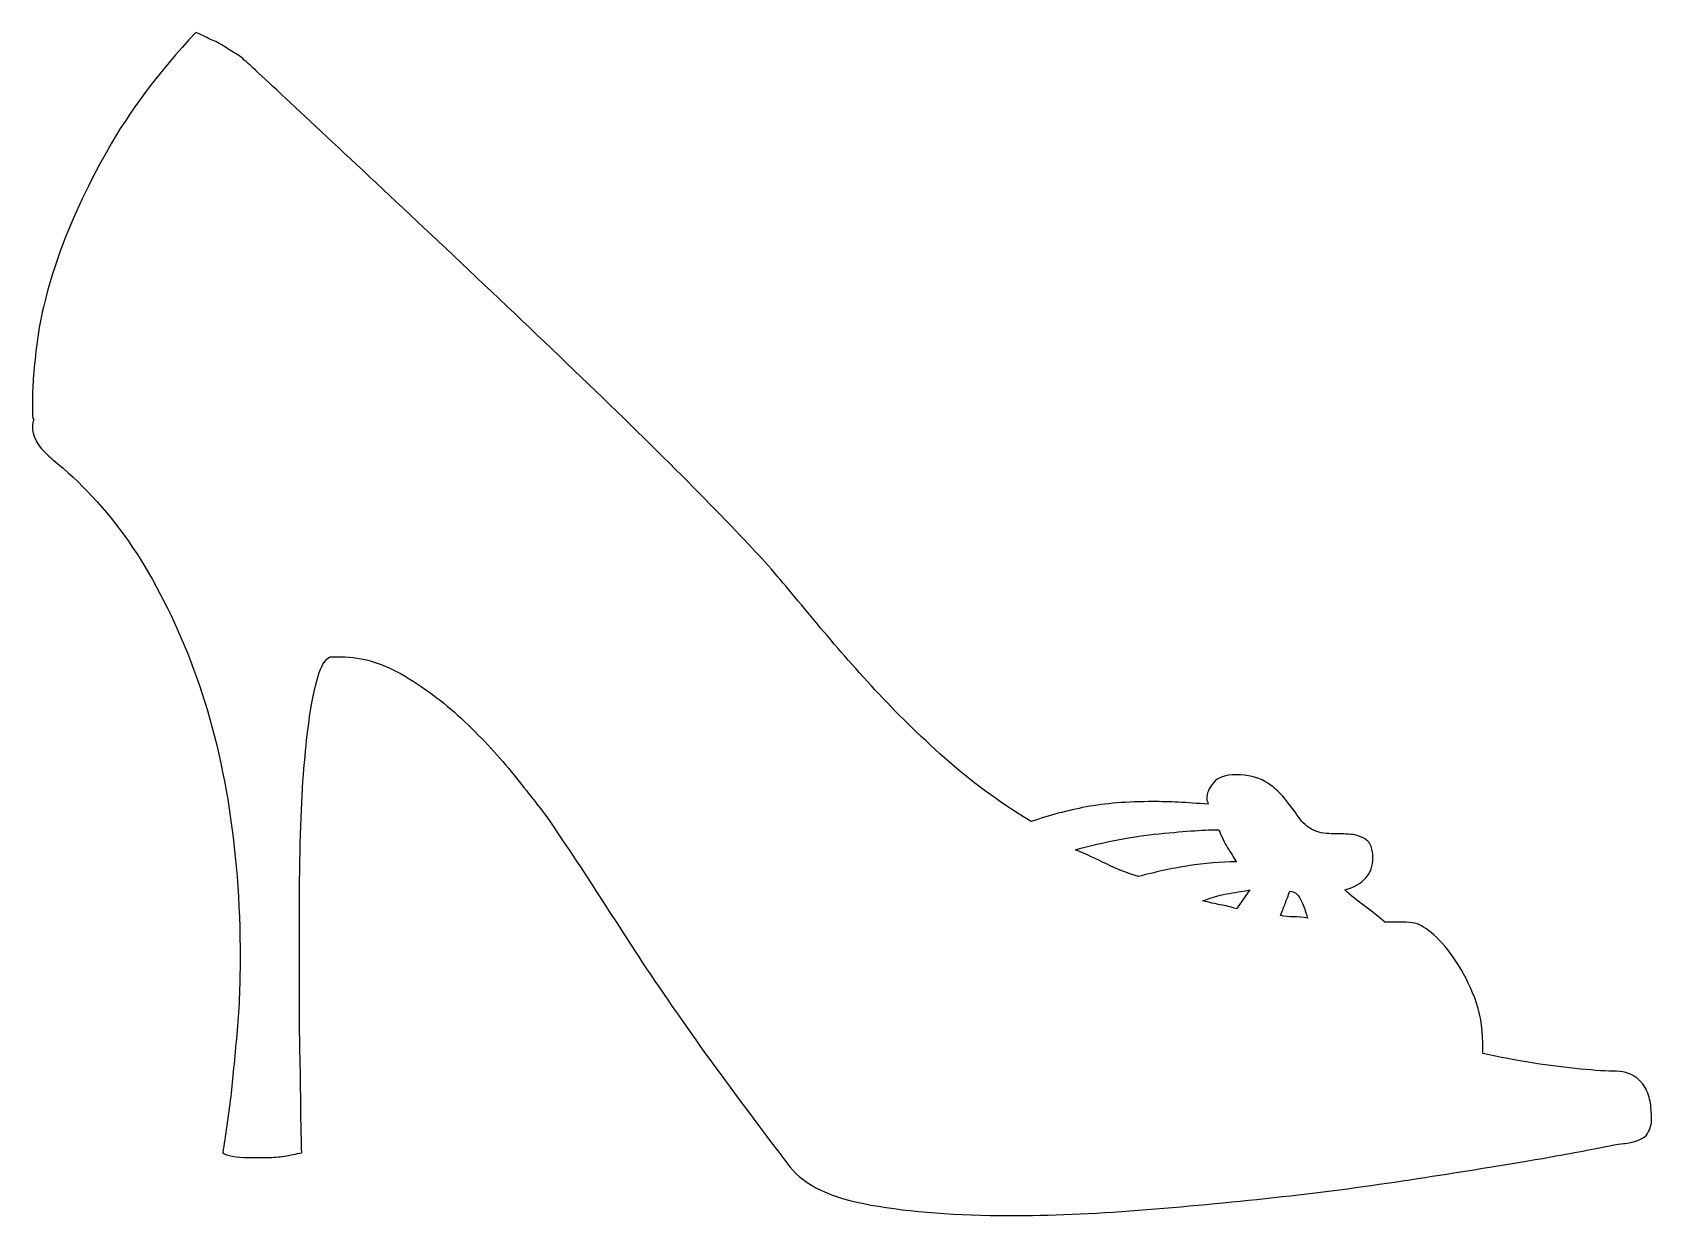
# Model space of a CAD drawing. Header units: centimetres. Extents: x -9.2 to 9.2, y -6.7 to 6.7.
import ezdxf

# ---------------------------------------------------------------- set-up
doc = ezdxf.new("R2010")
doc.units = ezdxf.units.CM
doc.header["$MEASUREMENT"] = 0
doc.layers.add('Camada 1', color=7, linetype='Continuous')

msp = doc.modelspace()

# ---------------------------------------------------------------- linework, layer by layer
at = {"layer": 'Camada 1'}
for points, knots in [([(8.74167, -5.06971), (8.85293, -5.06971), (8.93905, -5.09246), (8.99993, -5.13829), (8.99993, -5.13829), (9.06065, -5.18398), (9.10386, -5.23711), (9.12923, -5.29797), (9.12923, -5.29797), (9.1545, -5.35872), (9.16968, -5.4197), (9.17479, -5.48032), (9.17479, -5.48032), (9.17966, -5.54144), (9.18238, -5.58697), (9.18238, -5.61735), (9.18238, -5.61735), (9.18238, -5.66786), (9.16709, -5.72141), (9.13682, -5.77716), (9.13682, -5.77716), (9.10621, -5.83254), (9.02035, -5.87061), (8.87856, -5.89104), (8.87856, -5.89104), (8.84795, -5.89104), (8.71888, -5.91379), (8.49089, -5.95936), (8.49089, -5.95936), (8.2629, -6.00455), (7.96643, -6.05771), (7.60152, -6.11819), (7.60152, -6.11819), (7.23674, -6.17878), (6.82132, -6.2444), (6.35523, -6.31544), (6.35523, -6.31544), (5.88914, -6.38577), (5.40276, -6.449), (4.89621, -6.50451), (4.89621, -6.50451), (4.38953, -6.56002), (3.87791, -6.60807), (3.36102, -6.64839), (3.36102, -6.64839), (2.84416, -6.68895), (2.35777, -6.70914), (1.902, -6.70914), (1.902, -6.70914), (1.30423, -6.70914), (0.77977, -6.66906), (0.32887, -6.58942), (0.32887, -6.58942), (-0.12217, -6.50941), (-0.42871, -6.36466), (-0.59074, -6.15505), (-0.59074, -6.15505), (-1.34073, -5.17794), (-1.94104, -4.34009), (-2.39194, -3.64079), (-2.39194, -3.64079), (-2.8429, -2.94171), (-3.15952, -2.46043), (-3.34185, -2.19683), (-3.34185, -2.19683), (-3.43289, -2.07512), (-3.55971, -1.9132), (-3.72169, -1.71058), (-3.72169, -1.71058), (-3.88377, -1.50783), (-4.06866, -1.3077), (-4.27644, -1.11021), (-4.27644, -1.11021), (-4.48427, -0.9127), (-4.70962, -0.74032), (-4.95287, -0.59332), (-4.95287, -0.59332), (-5.19613, -0.44671), (-5.43917, -0.37303), (-5.68243, -0.37303), (-5.68243, -0.37303), (-5.68243, -0.37303), (-5.80408, -0.37301), (-5.80408, -0.37301), (-5.80408, -0.37301), (-5.82424, -0.37301), (-5.8521, -0.40114), (-5.88758, -0.45664), (-5.88758, -0.45664), (-5.92298, -0.51239), (-5.96113, -0.6392), (-6.00159, -0.83661), (-6.00159, -0.83661), (-6.04218, -1.03412), (-6.07763, -1.32548), (-6.10795, -1.71056), (-6.10795, -1.71056), (-6.13843, -2.09563), (-6.15351, -2.61226), (-6.15351, -3.26067), (-6.15351, -3.26067), (-6.15351, -3.58502), (-6.15351, -3.90945), (-6.15351, -4.23357), (-6.15351, -4.23357), (-6.15351, -4.55792), (-6.14922, -4.85174), (-6.14031, -5.11521), (-6.14031, -5.11521), (-6.14031, -5.41914), (-6.13602, -5.71298), (-6.12711, -5.99662), (-6.12711, -5.99662), (-6.18791, -6.00993), (-6.25369, -6.023), (-6.32454, -6.03631), (-6.32454, -6.03631), (-6.38539, -6.04491), (-6.4512, -6.04938), (-6.52213, -6.04938), (-6.52213, -6.04938), (-6.59301, -6.04938), (-6.65873, -6.04938), (-6.7194, -6.04938), (-6.7194, -6.04938), (-6.88138, -6.04938), (-6.98282, -6.03157), (-7.02333, -5.99662), (-7.02333, -5.99662), (-6.99298, -5.80408), (-6.96248, -5.59138), (-6.93197, -5.35839), (-6.93197, -5.35839), (-6.91194, -5.15577), (-6.88921, -4.92278), (-6.86416, -4.65931), (-6.86416, -4.65931), (-6.83895, -4.39597), (-6.82638, -4.1071), (-6.82638, -3.79272), (-6.82638, -3.79272), (-6.82638, -2.5164), (-7.014, -1.39157), (-7.3888, -0.41894), (-7.3888, -0.41894), (-7.76379, 0.55369), (-8.26529, 1.29844), (-8.89349, 1.8152), (-8.89349, 1.8152), (-8.95456, 1.86587), (-9.0052, 1.9114), (-9.04563, 1.95196), (-9.04563, 1.95196), (-9.1368, 2.04317), (-9.18236, 2.13937), (-9.18236, 2.24081), (-9.18236, 2.24081), (-9.18236, 2.27118), (-9.17744, 2.29656), (-9.16712, 2.31675), (-9.16712, 2.31675), (-9.17744, 2.32693), (-9.18236, 2.34709), (-9.18236, 2.3777), (-9.18236, 2.3777), (-9.18236, 2.3777), (-9.18236, 2.54484), (-9.18236, 2.54484), (-9.18236, 2.54484), (-9.18236, 2.69668), (-9.16469, 2.9146), (-9.12921, 3.19836), (-9.12921, 3.19836), (-9.09376, 3.48199), (-9.01266, 3.80595), (-8.88614, 4.17086), (-8.88614, 4.17086), (-8.75956, 4.53551), (-8.57462, 4.93564), (-8.33136, 5.37149), (-8.33136, 5.37149), (-8.08815, 5.80713), (-7.75377, 6.25306), (-7.32808, 6.70907), (-7.32808, 6.70907), (-7.27749, 6.6878), (-7.22185, 6.66139), (-7.16089, 6.62991), (-7.16089, 6.62991), (-7.11035, 6.60975), (-7.05723, 6.58186), (-7.00145, 6.54641), (-7.00145, 6.54641), (-6.94581, 6.51106), (-6.89242, 6.47783), (-6.84169, 6.44772), (-6.84169, 6.44772), (-6.81113, 6.42719), (-6.66627, 6.29553), (-6.40653, 6.05246), (-6.40653, 6.05246), (-6.14679, 5.80939), (-5.82191, 5.50559), (-5.43186, 5.14105), (-5.43186, 5.14105), (-5.04173, 4.77664), (-4.61369, 4.37402), (-4.14752, 3.93357), (-4.14752, 3.93357), (-3.68143, 3.49288), (-3.23053, 3.06251), (-2.79473, 2.64232), (-2.79473, 2.64232), (-2.35893, 2.2219), (-1.9664, 1.8346), (-1.6168, 1.48027), (-1.6168, 1.48027), (-1.26721, 1.1257), (-1.00614, 0.85225), (-0.83377, 0.65985), (-0.83377, 0.65985), (-0.66171, 0.45736), (-0.47677, 0.23694), (-0.27926, -0.00089), (-0.27926, -0.00089), (-0.08175, -0.23923), (0.13619, -0.48727), (0.37413, -0.7454), (0.37413, -0.7454), (0.61236, -1.00366), (0.87583, -1.26203), (1.16468, -1.52015), (1.16468, -1.52015), (1.45342, -1.77841), (1.78026, -2.019), (2.14517, -2.24164), (2.14517, -2.24164), (2.34779, -2.17084), (2.55564, -2.11506), (2.76821, -2.07474), (2.76821, -2.07474), (2.98104, -2.03431), (3.23417, -2.01402), (3.52815, -2.01402), (3.52815, -2.01402), (3.61925, -2.01402), (3.71561, -2.01651), (3.81689, -2.02161), (3.81689, -2.02161), (3.91846, -2.02635), (4.02972, -2.03418), (4.15146, -2.04415), (4.15146, -2.04415), (4.15146, -2.0342), (4.14871, -2.02399), (4.14373, -2.01401), (4.14373, -2.01401), (4.13876, -2.0038), (4.13627, -1.99361), (4.13627, -1.9834), (4.13627, -1.9834), (4.13627, -1.92268), (4.16154, -1.86193), (4.21218, -1.80108), (4.21218, -1.80108), (4.26298, -1.74046), (4.3491, -1.70998), (4.47081, -1.70998), (4.47081, -1.70998), (4.60223, -1.70998), (4.711, -1.73538), (4.79725, -1.78605), (4.79725, -1.78605), (4.8835, -1.83682), (4.95679, -1.90016), (5.01767, -1.9761), (5.01767, -1.9761), (5.07852, -2.05177), (5.13168, -2.12271), (5.17748, -2.18856), (5.17748, -2.18856), (5.22301, -2.25452), (5.27614, -2.30244), (5.33702, -2.33281), (5.33702, -2.33281), (5.3975, -2.36342), (5.46844, -2.37837), (5.54969, -2.37837), (5.54969, -2.37837), (5.63073, -2.37837), (5.70415, -2.38112), (5.77011, -2.38596), (5.77011, -2.38596), (5.83607, -2.3912), (5.89417, -2.41136), (5.94484, -2.44695), (5.94484, -2.44695), (5.99561, -2.4823), (6.02101, -2.55075), (6.02101, -2.65182), (6.02101, -2.65182), (6.02101, -2.83428), (5.91459, -2.95588), (5.70187, -3.0165), (5.70187, -3.0165), (5.77283, -3.07749), (5.84861, -3.13845), (5.92962, -3.19919), (5.92962, -3.19919), (6.01066, -3.26004), (6.0867, -3.32079), (6.15764, -3.38165), (6.15764, -3.38165), (6.24871, -3.38165), (6.31718, -3.38165), (6.36275, -3.38165), (6.36275, -3.38165), (6.40832, -3.38165), (6.45657, -3.38686), (6.50724, -3.3967), (6.50724, -3.3967), (6.55801, -3.40705), (6.62622, -3.44996), (6.71248, -3.52603), (6.71248, -3.52603), (6.7986, -3.60218), (6.88197, -3.70113), (6.96328, -3.82287), (6.96328, -3.82287), (7.0443, -3.94447), (7.11523, -4.08396), (7.17598, -4.24104), (7.17598, -4.24104), (7.23683, -4.39823), (7.26731, -4.56799), (7.26731, -4.75044), (7.26731, -4.75044), (7.26731, -4.75044), (7.26731, -4.87217), (7.26731, -4.87217), (7.26731, -4.87217), (7.45972, -4.9126), (7.64704, -4.94821), (7.82947, -4.97845), (7.82947, -4.97845), (7.98145, -4.99898), (8.14348, -5.01928), (8.31588, -5.03946), (8.31588, -5.03946), (8.48828, -5.05949), (8.63002, -5.06971), (8.74167, -5.06971)], [0, 0, 0, 0, 0.01123596, 0.01123596, 0.01123596, 0.01123596, 0.02247191, 0.02247191, 0.02247191, 0.02247191, 0.03370787, 0.03370787, 0.03370787, 0.03370787, 0.04494382, 0.04494382, 0.04494382, 0.04494382, 0.05617978, 0.05617978, 0.05617978, 0.05617978, 0.06741573, 0.06741573, 0.06741573, 0.06741573, 0.07865169, 0.07865169, 0.07865169, 0.07865169, 0.08988764, 0.08988764, 0.08988764, 0.08988764, 0.1011236, 0.1011236, 0.1011236, 0.1011236, 0.11235955, 0.11235955, 0.11235955, 0.11235955, 0.12359551, 0.12359551, 0.12359551, 0.12359551, 0.13483146, 0.13483146, 0.13483146, 0.13483146, 0.14606742, 0.14606742, 0.14606742, 0.14606742, 0.15730337, 0.15730337, 0.15730337, 0.15730337, 0.16853933, 0.16853933, 0.16853933, 0.16853933, 0.17977528, 0.17977528, 0.17977528, 0.17977528, 0.19101124, 0.19101124, 0.19101124, 0.19101124, 0.20224719, 0.20224719, 0.20224719, 0.20224719, 0.21348315, 0.21348315, 0.21348315, 0.21348315, 0.2247191, 0.2247191, 0.2247191, 0.2247191, 0.23595506, 0.23595506, 0.23595506, 0.23595506, 0.24719101, 0.24719101, 0.24719101, 0.24719101, 0.25842697, 0.25842697, 0.25842697, 0.25842697, 0.26966292, 0.26966292, 0.26966292, 0.26966292, 0.28089888, 0.28089888, 0.28089888, 0.28089888, 0.29213483, 0.29213483, 0.29213483, 0.29213483, 0.30337079, 0.30337079, 0.30337079, 0.30337079, 0.31460674, 0.31460674, 0.31460674, 0.31460674, 0.3258427, 0.3258427, 0.3258427, 0.3258427, 0.33707865, 0.33707865, 0.33707865, 0.33707865, 0.34831461, 0.34831461, 0.34831461, 0.34831461, 0.35955056, 0.35955056, 0.35955056, 0.35955056, 0.37078652, 0.37078652, 0.37078652, 0.37078652, 0.38202247, 0.38202247, 0.38202247, 0.38202247, 0.39325843, 0.39325843, 0.39325843, 0.39325843, 0.40449438, 0.40449438, 0.40449438, 0.40449438, 0.41573034, 0.41573034, 0.41573034, 0.41573034, 0.42696629, 0.42696629, 0.42696629, 0.42696629, 0.43820225, 0.43820225, 0.43820225, 0.43820225, 0.4494382, 0.4494382, 0.4494382, 0.4494382, 0.46067416, 0.46067416, 0.46067416, 0.46067416, 0.47191011, 0.47191011, 0.47191011, 0.47191011, 0.48314607, 0.48314607, 0.48314607, 0.48314607, 0.49438202, 0.49438202, 0.49438202, 0.49438202, 0.50561798, 0.50561798, 0.50561798, 0.50561798, 0.51685393, 0.51685393, 0.51685393, 0.51685393, 0.52808989, 0.52808989, 0.52808989, 0.52808989, 0.53932584, 0.53932584, 0.53932584, 0.53932584, 0.5505618, 0.5505618, 0.5505618, 0.5505618, 0.56179775, 0.56179775, 0.56179775, 0.56179775, 0.57303371, 0.57303371, 0.57303371, 0.57303371, 0.58426966, 0.58426966, 0.58426966, 0.58426966, 0.59550562, 0.59550562, 0.59550562, 0.59550562, 0.60674157, 0.60674157, 0.60674157, 0.60674157, 0.61797753, 0.61797753, 0.61797753, 0.61797753, 0.62921348, 0.62921348, 0.62921348, 0.62921348, 0.64044944, 0.64044944, 0.64044944, 0.64044944, 0.65168539, 0.65168539, 0.65168539, 0.65168539, 0.66292135, 0.66292135, 0.66292135, 0.66292135, 0.6741573, 0.6741573, 0.6741573, 0.6741573, 0.68539326, 0.68539326, 0.68539326, 0.68539326, 0.69662921, 0.69662921, 0.69662921, 0.69662921, 0.70786517, 0.70786517, 0.70786517, 0.70786517, 0.71910112, 0.71910112, 0.71910112, 0.71910112, 0.73033708, 0.73033708, 0.73033708, 0.73033708, 0.74157303, 0.74157303, 0.74157303, 0.74157303, 0.75280899, 0.75280899, 0.75280899, 0.75280899, 0.76404494, 0.76404494, 0.76404494, 0.76404494, 0.7752809, 0.7752809, 0.7752809, 0.7752809, 0.78651685, 0.78651685, 0.78651685, 0.78651685, 0.79775281, 0.79775281, 0.79775281, 0.79775281, 0.80898876, 0.80898876, 0.80898876, 0.80898876, 0.82022472, 0.82022472, 0.82022472, 0.82022472, 0.83146067, 0.83146067, 0.83146067, 0.83146067, 0.84269663, 0.84269663, 0.84269663, 0.84269663, 0.85393258, 0.85393258, 0.85393258, 0.85393258, 0.86516854, 0.86516854, 0.86516854, 0.86516854, 0.87640449, 0.87640449, 0.87640449, 0.87640449, 0.88764045, 0.88764045, 0.88764045, 0.88764045, 0.8988764, 0.8988764, 0.8988764, 0.8988764, 0.91011236, 0.91011236, 0.91011236, 0.91011236, 0.92134831, 0.92134831, 0.92134831, 0.92134831, 0.93258427, 0.93258427, 0.93258427, 0.93258427, 0.94382022, 0.94382022, 0.94382022, 0.94382022, 0.95505618, 0.95505618, 0.95505618, 0.95505618, 0.96629213, 0.96629213, 0.96629213, 0.96629213, 0.97752809, 0.97752809, 0.97752809, 0.97752809, 1, 1, 1, 1]), ([(2.64848, -2.56051), (2.77021, -2.61128), (2.88671, -2.6647), (2.99823, -2.72042), (2.99823, -2.72042), (3.10949, -2.77596), (3.2312, -2.82435), (3.36288, -2.86467), (3.36288, -2.86467), (3.54534, -2.8139), (3.73274, -2.77357), (3.92517, -2.74307), (3.92517, -2.74307), (4.11781, -2.71272), (4.3003, -2.69751), (4.47254, -2.69751), (4.47254, -2.69751), (4.44206, -2.64674), (4.40909, -2.59358), (4.37361, -2.53797), (4.37361, -2.53797), (4.33813, -2.48222), (4.30516, -2.41388), (4.27492, -2.3326), (4.27492, -2.3326), (4.13305, -2.3326), (3.90752, -2.34779), (3.59851, -2.37829), (3.59851, -2.37829), (3.28943, -2.40893), (2.97283, -2.46941), (2.64848, -2.56051)], [0, 0, 0, 0, 0.11111111, 0.11111111, 0.11111111, 0.11111111, 0.22222222, 0.22222222, 0.22222222, 0.22222222, 0.33333333, 0.33333333, 0.33333333, 0.33333333, 0.44444444, 0.44444444, 0.44444444, 0.44444444, 0.55555556, 0.55555556, 0.55555556, 0.55555556, 0.66666667, 0.66666667, 0.66666667, 0.66666667, 0.77777778, 0.77777778, 0.77777778, 0.77777778, 1, 1, 1, 1]), ([(4.62447, -3.01641), (4.56348, -3.02673), (4.48744, -3.0393), (4.39635, -3.05459), (4.39635, -3.05459), (4.30515, -3.06978), (4.20371, -3.09753), (4.09245, -3.13799), (4.09245, -3.13799), (4.16338, -3.1585), (4.22911, -3.17371), (4.28996, -3.1839), (4.28996, -3.1839), (4.35081, -3.19385), (4.41156, -3.2089), (4.47252, -3.2292), (4.47252, -3.2292), (4.47252, -3.2292), (4.62447, -3.01641), (4.62447, -3.01641)], [0, 0, 0, 0, 0.16666667, 0.16666667, 0.16666667, 0.16666667, 0.33333333, 0.33333333, 0.33333333, 0.33333333, 0.5, 0.5, 0.5, 0.5, 0.66666667, 0.66666667, 0.66666667, 0.66666667, 1, 1, 1, 1]), ([(4.97422, -3.30502), (5.0246, -3.31537), (5.0754, -3.32031), (5.12604, -3.32031), (5.12604, -3.32031), (5.17681, -3.32031), (5.22722, -3.32552), (5.27802, -3.3355), (5.27802, -3.3355), (5.25783, -3.25459), (5.23243, -3.18366), (5.20185, -3.1228), (5.20185, -3.1228), (5.17148, -3.06205), (5.13102, -3.03144), (5.08049, -3.03144), (5.08049, -3.03144), (5.06009, -3.08224), (5.04242, -3.12791), (5.0271, -3.16836), (5.0271, -3.16836), (5.01192, -3.20871), (4.99438, -3.25422), (4.97422, -3.30502)], [0, 0, 0, 0, 0.14285714, 0.14285714, 0.14285714, 0.14285714, 0.28571429, 0.28571429, 0.28571429, 0.28571429, 0.42857143, 0.42857143, 0.42857143, 0.42857143, 0.57142857, 0.57142857, 0.57142857, 0.57142857, 0.71428571, 0.71428571, 0.71428571, 0.71428571, 1, 1, 1, 1])]:
    msp.add_open_spline(points, degree=3, knots=knots, dxfattribs=at)

doc.saveas('drawing.dxf')
